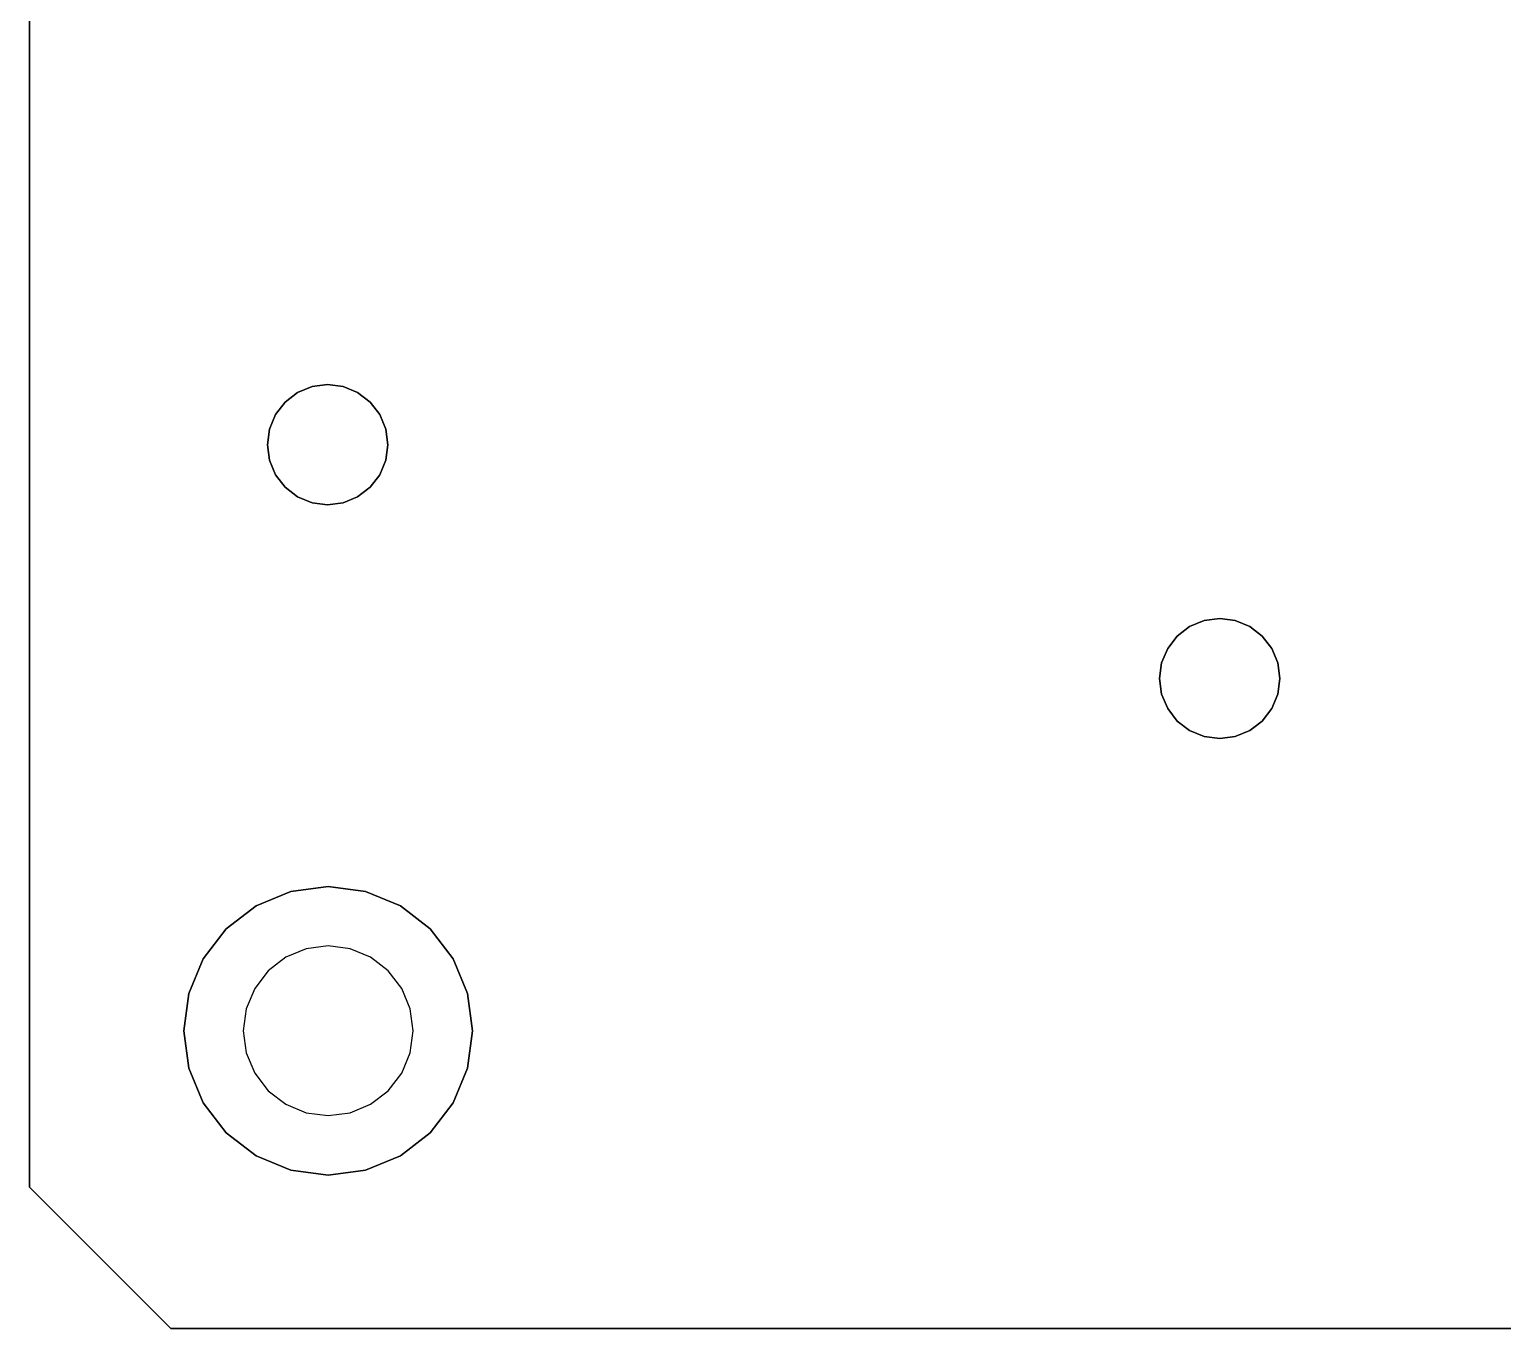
# Model space of a CAD drawing. Header units: metres. Extents: x 0 to 1120, y 0 to 254.
# Drawn here: x 893 to 955.5, y 0 to 55.1 of the extents above; entities that cross this region are included whole.
import ezdxf

# ---------------------------------------------------------------- set-up
doc = ezdxf.new("R2010")
doc.units = ezdxf.units.M

msp = doc.modelspace()

# ---------------------------------------------------------------- linework, layer by layer
at = {"layer": 'Component#4'}
for p, q in [((893, 119, 6), (893, 6, 6)), ((893, 6), (893, 119)), ((904.99, 39.971, 6), (905.65, 40.058, 6)), ((905.65, 40.058), (904.99, 39.971)), ((905.65, 40.058, 6), (905.65, 40.058)), ((905.65, 40.058, 6), (906.31, 39.971, 6)), ((906.31, 39.971), (905.65, 40.058)), ((903.847, 39.311, 6), (904.375, 39.716, 6)), ((904.375, 39.716), (903.847, 39.311)), ((904.375, 39.716, 6), (904.99, 39.971, 6)), ((904.99, 39.971), (904.375, 39.716)), ((904.375, 39.716, 6), (904.375, 39.716)), ((904.99, 39.971, 6), (904.99, 39.971)), ((906.31, 39.971, 6), (906.31, 39.971)), ((906.31, 39.971, 6), (906.925, 39.716, 6)), ((906.925, 39.716), (906.31, 39.971)), ((906.925, 39.716, 6), (906.925, 39.716)), ((906.925, 39.716, 6), (907.454, 39.311, 6)), ((907.454, 39.311), (906.925, 39.716)), ((903.187, 38.168, 6), (903.442, 38.783, 6)), ((903.442, 38.783), (903.187, 38.168)), ((903.442, 38.783, 6), (903.847, 39.311, 6)), ((903.847, 39.311), (903.442, 38.783)), ((903.442, 38.783, 6), (903.442, 38.783)), ((903.847, 39.311, 6), (903.847, 39.311)), ((907.454, 39.311, 6), (907.454, 39.311)), ((907.454, 39.311, 6), (907.859, 38.783, 6)), ((907.859, 38.783), (907.454, 39.311)), ((907.859, 38.783, 6), (907.859, 38.783)), ((907.859, 38.783, 6), (908.114, 38.168, 6)), ((908.114, 38.168), (907.859, 38.783)), ((903.1, 37.508, 6), (903.187, 38.168, 6)), ((903.187, 38.168), (903.1, 37.508)), ((903.187, 38.168, 6), (903.187, 38.168)), ((908.114, 38.168, 6), (908.114, 38.168)), ((908.114, 38.168, 6), (908.2, 37.508, 6)), ((908.2, 37.508), (908.114, 38.168)), ((903.1, 37.508, 6), (903.1, 37.508)), ((903.187, 36.848, 6), (903.1, 37.508, 6)), ((903.1, 37.508), (903.187, 36.848)), ((908.2, 37.508, 6), (908.114, 36.848, 6)), ((908.114, 36.848), (908.2, 37.508)), ((908.2, 37.508, 6), (908.2, 37.508)), ((903.187, 36.848, 6), (903.187, 36.848)), ((903.442, 36.233, 6), (903.187, 36.848, 6)), ((903.187, 36.848), (903.442, 36.233)), ((908.114, 36.848, 6), (907.859, 36.233, 6)), ((907.859, 36.233), (908.114, 36.848)), ((908.114, 36.848, 6), (908.114, 36.848)), ((903.442, 36.233, 6), (903.442, 36.233)), ((903.847, 35.704, 6), (903.442, 36.233, 6)), ((903.442, 36.233), (903.847, 35.704)), ((903.847, 35.704), (903.847, 35.704, 6)), ((904.375, 35.299, 6), (903.847, 35.704, 6)), ((903.847, 35.704), (904.375, 35.299)), ((907.454, 35.704, 6), (907.102, 35.435, 6)), ((907.102, 35.435), (907.454, 35.704)), ((907.859, 36.233, 6), (907.454, 35.704, 6)), ((907.454, 35.704), (907.859, 36.233)), ((907.454, 35.704, 6), (907.454, 35.704)), ((907.859, 36.233, 6), (907.859, 36.233)), ((904.375, 35.299, 6), (904.375, 35.299)), ((904.99, 35.044, 6), (904.375, 35.299, 6)), ((904.375, 35.299), (904.99, 35.044)), ((904.99, 35.044, 6), (904.99, 35.044)), ((905.65, 34.958, 6), (904.99, 35.044, 6)), ((904.99, 35.044), (905.65, 34.958)), ((906.31, 35.044, 6), (905.65, 34.958, 6)), ((905.65, 34.958), (906.31, 35.044)), ((906.925, 35.299, 6), (906.31, 35.044, 6)), ((906.31, 35.044), (906.925, 35.299)), ((906.31, 35.044, 6), (906.31, 35.044)), ((907.102, 35.435, 6), (906.925, 35.299, 6)), ((906.925, 35.299), (907.102, 35.435)), ((906.925, 35.299, 6), (906.925, 35.299)), ((907.102, 35.435, 6), (907.102, 35.435)), ((905.65, 34.958, 6), (905.65, 34.958)), ((942.225, 29.791, 6), (942.84, 30.046, 6)), ((942.84, 30.046), (942.225, 29.791)), ((942.84, 30.046, 6), (943.5, 30.133, 6)), ((943.5, 30.133), (942.84, 30.046)), ((942.84, 30.046, 6), (942.84, 30.046)), ((943.5, 30.133, 6), (943.5, 30.133)), ((943.5, 30.133, 6), (944.16, 30.046, 6)), ((944.16, 30.046), (943.5, 30.133)), ((944.16, 30.046, 6), (944.16, 30.046)), ((944.16, 30.046, 6), (944.775, 29.791, 6)), ((944.775, 29.791), (944.16, 30.046)), ((941.292, 28.858, 6), (941.697, 29.386, 6)), ((941.697, 29.386), (941.292, 28.858)), ((941.697, 29.386, 6), (942.225, 29.791, 6)), ((942.225, 29.791), (941.697, 29.386)), ((941.697, 29.386, 6), (941.697, 29.386)), ((942.225, 29.791, 6), (942.225, 29.791)), ((944.775, 29.791), (944.775, 29.791, 6)), ((944.775, 29.791, 6), (945.304, 29.386, 6)), ((945.304, 29.386), (944.775, 29.791)), ((945.304, 29.386, 6), (945.304, 29.386)), ((945.304, 29.386, 6), (945.709, 28.858, 6)), ((945.709, 28.858), (945.304, 29.386)), ((941.037, 28.243, 6), (941.292, 28.858, 6)), ((941.292, 28.858), (941.037, 28.243)), ((941.292, 28.858, 6), (941.292, 28.858)), ((945.709, 28.858, 6), (945.709, 28.858)), ((945.709, 28.858, 6), (945.964, 28.243, 6)), ((945.964, 28.243), (945.709, 28.858)), ((940.95, 27.583, 6), (941.037, 28.243, 6)), ((941.037, 28.243), (940.95, 27.583)), ((941.037, 28.243, 6), (941.037, 28.243)), ((945.964, 28.243, 6), (945.964, 28.243)), ((945.964, 28.243, 6), (946.05, 27.583, 6)), ((946.05, 27.583), (945.964, 28.243)), ((940.95, 27.583, 6), (940.95, 27.583)), ((941.037, 26.923, 6), (940.95, 27.583, 6)), ((940.95, 27.583), (941.037, 26.923)), ((946.05, 27.583, 6), (945.964, 26.923, 6)), ((945.964, 26.923), (946.05, 27.583)), ((946.05, 27.583, 6), (946.05, 27.583)), ((941.037, 26.923, 6), (941.037, 26.923)), ((941.292, 26.308, 6), (941.037, 26.923, 6)), ((941.037, 26.923), (941.292, 26.308)), ((945.964, 26.923, 6), (945.709, 26.308, 6)), ((945.709, 26.308), (945.964, 26.923)), ((945.964, 26.923, 6), (945.964, 26.923)), ((941.292, 26.308, 6), (941.292, 26.308)), ((941.697, 25.779, 6), (941.292, 26.308, 6)), ((941.292, 26.308), (941.697, 25.779)), ((945.709, 26.308, 6), (945.304, 25.779, 6)), ((945.304, 25.779), (945.709, 26.308)), ((945.709, 26.308, 6), (945.709, 26.308)), ((941.697, 25.779, 6), (941.697, 25.779)), ((942.225, 25.374, 6), (941.697, 25.779, 6)), ((941.697, 25.779), (942.225, 25.374)), ((945.304, 25.779, 6), (944.952, 25.51, 6)), ((944.952, 25.51), (945.304, 25.779)), ((945.304, 25.779, 6), (945.304, 25.779)), ((942.225, 25.374, 6), (942.225, 25.374)), ((942.84, 25.119, 6), (942.225, 25.374, 6)), ((942.225, 25.374), (942.84, 25.119)), ((942.84, 25.119, 6), (942.84, 25.119)), ((943.5, 25.033, 6), (942.84, 25.119, 6)), ((942.84, 25.119), (943.5, 25.033)), ((944.16, 25.119, 6), (943.5, 25.033, 6)), ((943.5, 25.033), (944.16, 25.119)), ((943.5, 25.033, 6), (943.5, 25.033)), ((944.775, 25.374, 6), (944.16, 25.119, 6)), ((944.16, 25.119), (944.775, 25.374)), ((944.16, 25.119, 6), (944.16, 25.119)), ((944.952, 25.51, 6), (944.775, 25.374, 6)), ((944.775, 25.374), (944.952, 25.51)), ((944.775, 25.374, 6), (944.775, 25.374)), ((944.952, 25.51, 6), (944.952, 25.51)), ((904.09, 18.548, 6), (905.675, 18.757, 6)), ((905.675, 18.757, 4.2), (904.09, 18.548, 4.2)), ((905.675, 18.757, 6), (907.26, 18.548, 6)), ((907.26, 18.548, 4.2), (905.675, 18.757, 4.2)), ((905.675, 18.757, 6), (905.675, 18.757, 4.2)), ((902.614, 17.937, 6), (904.09, 18.548, 6)), ((904.09, 18.548, 4.2), (902.614, 17.937, 4.2)), ((904.09, 18.548, 6), (904.09, 18.548, 4.2)), ((907.26, 18.548, 6), (908.736, 17.937, 6)), ((908.736, 17.937, 4.2), (907.26, 18.548, 4.2)), ((907.26, 18.548, 6), (907.26, 18.548, 4.2)), ((901.346, 16.964, 6), (902.614, 17.937, 6)), ((902.614, 17.937, 4.2), (901.346, 16.964, 4.2)), ((902.614, 17.937, 6), (902.614, 17.937, 4.2)), ((908.736, 17.937, 6), (910.004, 16.964, 6)), ((908.736, 17.937, 4.2), (908.736, 17.937, 6)), ((910.004, 16.964, 4.2), (908.736, 17.937, 4.2)), ((900.373, 15.696, 6), (901.346, 16.964, 6)), ((901.346, 16.964, 4.2), (900.373, 15.696, 4.2)), ((901.346, 16.964, 6), (901.346, 16.964, 4.2)), ((910.004, 16.964, 6), (910.977, 15.696, 6)), ((910.004, 16.964, 6), (910.004, 16.964, 4.2)), ((910.977, 15.696, 4.2), (910.004, 16.964, 4.2)), ((899.761, 14.219, 6), (900.373, 15.696, 6)), ((900.373, 15.696, 4.2), (899.761, 14.219, 4.2)), ((900.373, 15.696, 6), (900.373, 15.696, 4.2)), ((903.875, 15.753, 4.2), (903.129, 15.181, 4.2)), ((903.875, 15.753), (903.129, 15.181)), ((904.743, 16.113, 4.2), (903.875, 15.753, 4.2)), ((904.743, 16.113), (903.875, 15.753)), ((903.875, 15.753, 4.2), (903.875, 15.753)), ((905.675, 16.235, 4.2), (904.743, 16.113, 4.2)), ((905.675, 16.235), (904.743, 16.113)), ((904.743, 16.113, 4.2), (904.743, 16.113)), ((906.607, 16.113, 4.2), (905.675, 16.235, 4.2)), ((905.675, 16.235, 4.2), (905.675, 16.235)), ((906.607, 16.113), (905.675, 16.235)), ((907.475, 15.753, 4.2), (906.607, 16.113, 4.2)), ((906.607, 16.113, 4.2), (906.607, 16.113)), ((907.475, 15.753), (906.607, 16.113)), ((907.475, 15.753, 4.2), (907.475, 15.753)), ((908.221, 15.181, 4.2), (907.475, 15.753, 4.2)), ((908.221, 15.181), (907.475, 15.753)), ((910.977, 15.696, 6), (911.589, 14.219, 6)), ((910.977, 15.696, 6), (910.977, 15.696, 4.2)), ((911.589, 14.219, 4.2), (910.977, 15.696, 4.2)), ((903.129, 15.181, 4.2), (902.557, 14.435, 4.2)), ((903.129, 15.181), (902.557, 14.435)), ((903.129, 15.181, 4.2), (903.129, 15.181)), ((908.221, 15.181, 4.2), (908.221, 15.181)), ((908.793, 14.435, 4.2), (908.221, 15.181, 4.2)), ((908.793, 14.435), (908.221, 15.181)), ((902.557, 14.435, 4.2), (902.197, 13.566, 4.2)), ((902.557, 14.435), (902.197, 13.566)), ((902.557, 14.435, 4.2), (902.557, 14.435)), ((908.793, 14.435, 4.2), (908.793, 14.435)), ((909.153, 13.566, 4.2), (908.793, 14.435, 4.2)), ((909.153, 13.566), (908.793, 14.435)), ((899.553, 12.635, 6), (899.761, 14.219, 6)), ((899.761, 14.219, 4.2), (899.553, 12.635, 4.2)), ((899.761, 14.219, 6), (899.761, 14.219, 4.2)), ((911.589, 14.219, 6), (911.797, 12.635, 6)), ((911.797, 12.635, 4.2), (911.589, 14.219, 4.2)), ((911.589, 14.219, 6), (911.589, 14.219, 4.2)), ((902.197, 13.566, 4.2), (902.074, 12.635, 4.2)), ((902.197, 13.566), (902.074, 12.635)), ((902.197, 13.566, 4.2), (902.197, 13.566)), ((909.276, 12.635, 4.2), (909.153, 13.566, 4.2)), ((909.153, 13.566, 4.2), (909.153, 13.566)), ((909.276, 12.635), (909.153, 13.566)), ((899.761, 11.05, 6), (899.553, 12.635, 6)), ((899.553, 12.635, 4.2), (899.761, 11.05, 4.2)), ((899.553, 12.635, 6), (899.553, 12.635, 4.2)), ((902.074, 12.635, 4.2), (902.197, 11.703, 4.2)), ((902.074, 12.635, 4.2), (902.074, 12.635)), ((902.074, 12.635), (902.197, 11.703)), ((909.153, 11.703, 4.2), (909.276, 12.635, 4.2)), ((909.153, 11.703), (909.276, 12.635)), ((909.276, 12.635, 4.2), (909.276, 12.635)), ((911.797, 12.635, 6), (911.589, 11.05, 6)), ((911.589, 11.05, 4.2), (911.797, 12.635, 4.2)), ((911.797, 12.635, 6), (911.797, 12.635, 4.2)), ((902.197, 11.703, 4.2), (902.557, 10.834, 4.2)), ((902.197, 11.703), (902.197, 11.703, 4.2)), ((902.197, 11.703), (902.557, 10.834)), ((908.793, 10.834, 4.2), (909.153, 11.703, 4.2)), ((908.793, 10.834), (909.153, 11.703)), ((909.153, 11.703, 4.2), (909.153, 11.703)), ((900.373, 9.573, 6), (899.761, 11.05, 6)), ((899.761, 11.05, 4.2), (900.373, 9.573, 4.2)), ((899.761, 11.05, 6), (899.761, 11.05, 4.2)), ((902.557, 10.834, 4.2), (902.557, 10.834)), ((902.557, 10.834, 4.2), (903.129, 10.089, 4.2)), ((902.557, 10.834), (903.129, 10.089)), ((908.221, 10.089, 4.2), (908.793, 10.834, 4.2)), ((908.221, 10.089), (908.793, 10.834)), ((908.793, 10.834, 4.2), (908.793, 10.834)), ((911.589, 11.05, 6), (910.977, 9.573, 6)), ((910.977, 9.573, 4.2), (911.589, 11.05, 4.2)), ((911.589, 11.05, 6), (911.589, 11.05, 4.2)), ((903.129, 10.089, 4.2), (903.129, 10.089)), ((903.129, 10.089, 4.2), (903.875, 9.516, 4.2)), ((903.129, 10.089), (903.875, 9.516)), ((907.475, 9.516, 4.2), (908.221, 10.089, 4.2)), ((907.475, 9.516), (908.221, 10.089)), ((908.221, 10.089, 4.2), (908.221, 10.089)), ((901.346, 8.306, 6), (900.373, 9.573, 6)), ((900.373, 9.573, 4.2), (901.346, 8.306, 4.2)), ((900.373, 9.573, 6), (900.373, 9.573, 4.2)), ((903.875, 9.516, 4.2), (903.875, 9.516)), ((903.875, 9.516, 4.2), (904.743, 9.157, 4.2)), ((903.875, 9.516), (904.743, 9.157)), ((906.607, 9.157, 4.2), (907.475, 9.516, 4.2)), ((906.607, 9.157), (907.475, 9.516)), ((907.475, 9.516, 4.2), (907.475, 9.516)), ((910.977, 9.573, 6), (910.004, 8.306, 6)), ((910.004, 8.306, 4.2), (910.977, 9.573, 4.2)), ((910.977, 9.573, 6), (910.977, 9.573, 4.2)), ((904.743, 9.157, 4.2), (904.743, 9.157)), ((904.743, 9.157, 4.2), (905.675, 9.034, 4.2)), ((904.743, 9.157), (905.675, 9.034)), ((905.675, 9.034, 4.2), (906.607, 9.157, 4.2)), ((905.675, 9.034), (906.607, 9.157)), ((905.675, 9.034, 4.2), (905.675, 9.034)), ((906.607, 9.157, 4.2), (906.607, 9.157)), ((902.614, 7.333, 6), (901.346, 8.306, 6)), ((901.346, 8.306, 4.2), (902.614, 7.333, 4.2)), ((901.346, 8.306, 6), (901.346, 8.306, 4.2)), ((910.004, 8.306, 6), (908.736, 7.333, 6)), ((908.736, 7.333, 4.2), (910.004, 8.306, 4.2)), ((910.004, 8.306, 6), (910.004, 8.306, 4.2)), ((904.09, 6.721, 6), (902.614, 7.333, 6)), ((902.614, 7.333, 4.2), (904.09, 6.721, 4.2)), ((902.614, 7.333, 6), (902.614, 7.333, 4.2)), ((908.736, 7.333, 6), (907.26, 6.721, 6)), ((907.26, 6.721, 4.2), (908.736, 7.333, 4.2)), ((908.736, 7.333, 6), (908.736, 7.333, 4.2)), ((905.675, 6.512, 6), (904.09, 6.721, 6)), ((904.09, 6.721, 4.2), (905.675, 6.512, 4.2)), ((904.09, 6.721, 6), (904.09, 6.721, 4.2)), ((907.26, 6.721, 6), (905.675, 6.512, 6)), ((905.675, 6.512, 4.2), (907.26, 6.721, 4.2)), ((905.675, 6.512, 6), (905.675, 6.512, 4.2)), ((907.26, 6.721, 6), (907.26, 6.721, 4.2)), ((893, 6, 6), (899, 0, 6)), ((899, 0), (893, 6)), ((893, 6, 6), (893, 6)), ((899, 0, 6), (1012, 0, 6)), ((1012, 0), (899, 0)), ((899, 0, 6), (899, 0))]:
    msp.add_line(p, q, dxfattribs=at)

doc.saveas('drawing.dxf')
